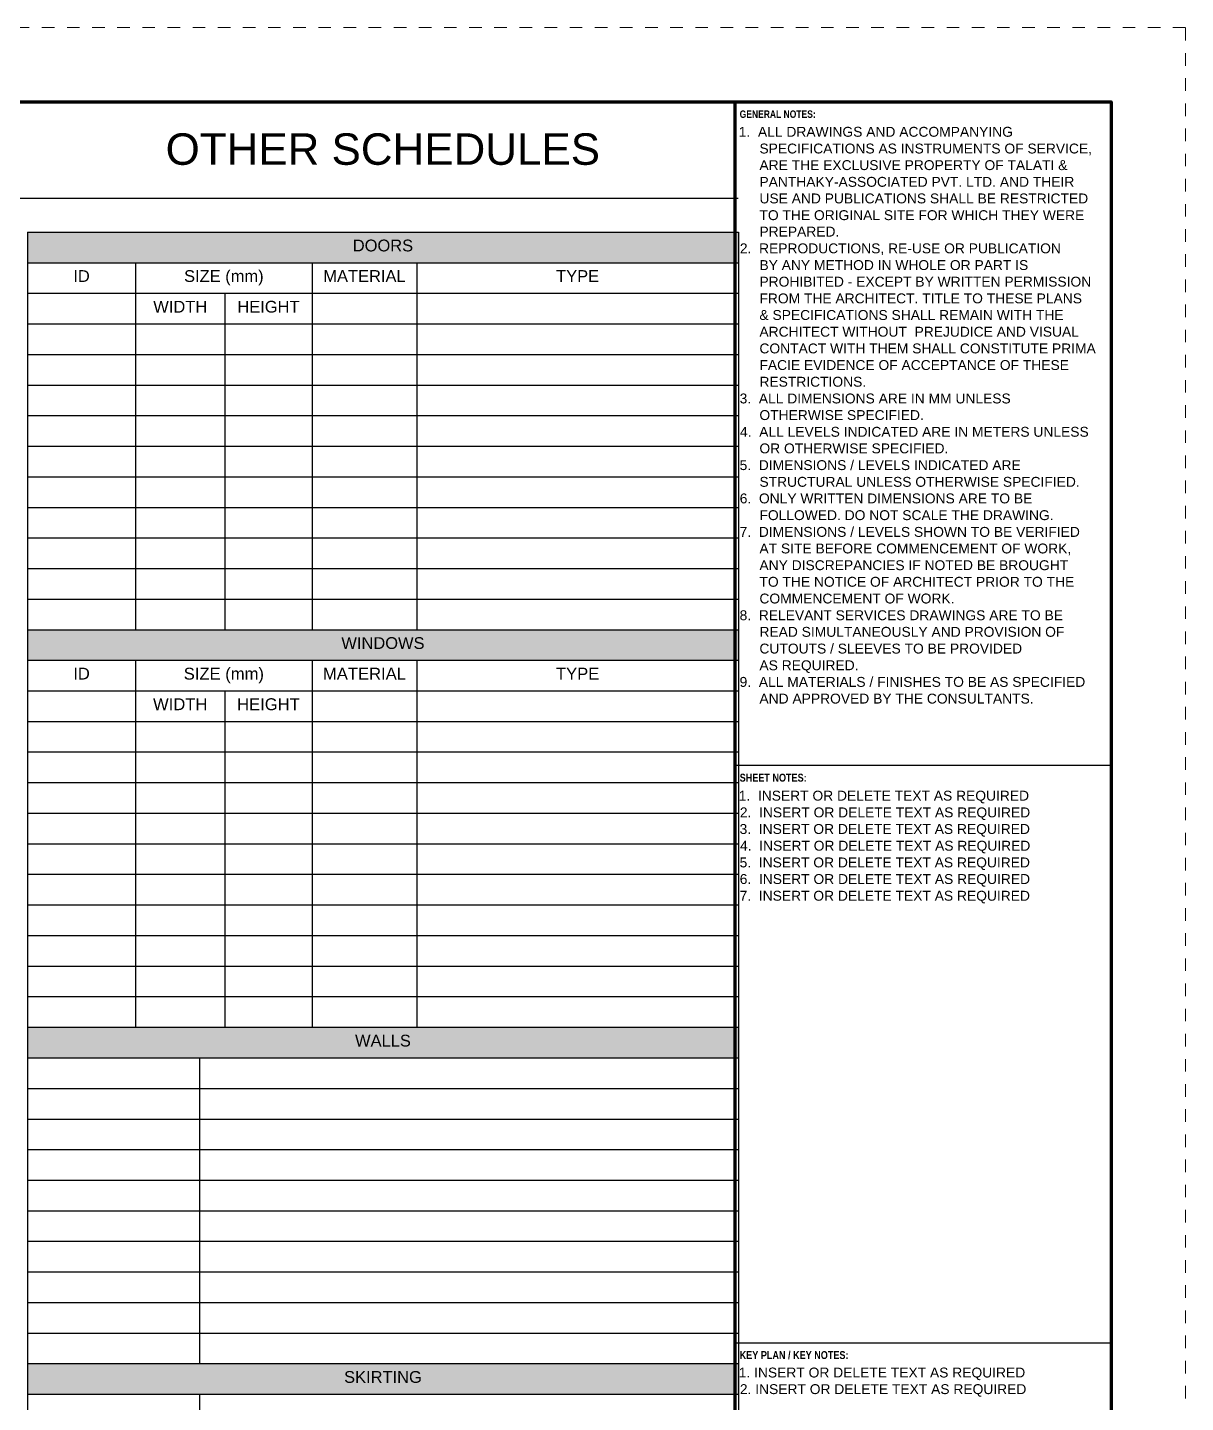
# Paper-space layout 'Symbols A1' of a CAD drawing. Header units: inches. Extents: x 0 to 35.1, y 0 to 23.5.
# Drawn here: x 25.9 to 35.12, y 12.57 to 23.5 of the extents above; entities that cross this region are included whole.
import ezdxf
from ezdxf.enums import TextEntityAlignment as Align

# ---------------------------------------------------------------- set-up
doc = ezdxf.new("R2010")
doc.units = ezdxf.units.IN
doc.linetypes.add('DASHDOT', pattern=[1, 0.5, -0.25, 0, -0.25])
doc.layers.add('G-ANNO-REFR', color=253, linetype='DASHDOT', lineweight=5, plot=False)
for name, color, linetype, lineweight in [('G-ANNO-TEXT', 3, 'Continuous', 15), ('G-ANNO-TEXT-BOLD', 1, 'Continuous', 15), ('G-ANNO-TTLB', 7, 'Continuous', 50), ('G-PAPR-MEDM', 6, 'Continuous', 30), ('G-PAPR-THCK', 4, 'Continuous', 100), ('G-PAPR-THIN', 20, 'Continuous', 5)]:
    doc.layers.add(name, color=color, linetype=linetype, lineweight=lineweight)
doc.styles.add('LLARGE', font='arial.ttf', dxfattribs={"height": 0.25})
doc.styles.add('NOTES', font='arial.ttf', dxfattribs={"height": 2})
doc.styles.add('SMALL', font='arial.ttf', dxfattribs={"height": 0.09375})
doc.styles.get("Standard").update_dxf_attribs({"font": 'swissc.ttf'})
doc.styles.add('SUB-TITLE', font='swisscb.ttf')
doc.styles.add('SUB-TITLE-2', font='swissc.ttf')
doc.styles.add('TITLE', font='swisscb.ttf')

# ---------------------------------------------------------------- blocks, each defined once
blk = doc.blocks.new('*U173')
at = {"layer": 'G-ANNO-REFR'}
blk.add_lwpolyline([(0, 0), (892, 0), (892, 597), (0, 597)], close=True, dxfattribs=at)
at = {"layer": 'G-PAPR-MEDM'}
for points in [[(801, 447.96), (877, 447.96)], [(801, 331.29), (877, 331.29)]]:
    blk.add_lwpolyline(points, dxfattribs=at)
at = {"layer": 'G-PAPR-THCK'}
blk.add_lwpolyline([(30, 582), (877, 582), (877, 15), (30, 15)], close=True, dxfattribs=at)
blk.add_lwpolyline([(801, 15), (801, 582)], dxfattribs=at)
at = {"layer": 'G-PAPR-THIN'}
blk.add_lwpolyline([(801, 582), (877, 582), (877, 15), (801, 15)], close=True, dxfattribs=at)
at = {"layer": 'G-ANNO-TEXT'}
for tag, p, height, style in [('GENERAL_NOTES_001', (801.7, 574.93), 2, 'NOTES'), ('GENERAL_NOTES_002', (802, 571.56), 2, 'NOTES'), ('GENERAL_NOTES_003', (802, 568.19), 2, 'NOTES'), ('GENERAL_NOTES_004', (802, 564.82), 2, 'NOTES'), ('GENERAL_NOTES_005', (802, 561.46), 2, 'NOTES'), ('GENERAL_NOTES_006', (802, 558.09), 2, 'NOTES'), ('GENERAL_NOTES_007', (802, 554.75), 2, 'NOTES'), ('GENERAL_NOTES_008', (801.92, 551.38), 2, 'NOTES'), ('GENERAL_NOTES_009', (802, 548.02), 2, 'NOTES'), ('GENERAL_NOTES_010', (802, 544.65), 2, 'NOTES'), ('GENERAL_NOTES_011', (802, 541.28), 2, 'NOTES'), ('GENERAL_NOTES_012', (802, 537.91), 2, 'NOTES'), ('GENERAL_NOTES_013', (802, 534.54), 2, 'NOTES'), ('GENERAL_NOTES_014', (802, 531.17), 2, 'NOTES'), ('GENERAL_NOTES_015', (802, 527.8), 2, 'NOTES'), ('GENERAL_NOTES_016', (802, 524.43), 2, 'NOTES'), ('GENERAL_NOTES_017', (801.88, 521.07), 2, 'NOTES'), ('GENERAL_NOTES_018', (802, 517.7), 2, 'NOTES'), ('GENERAL_NOTES_019', (801.96, 514.33), 2, 'NOTES'), ('GENERAL_NOTES_020', (802, 510.96), 2, 'NOTES'), ('GENERAL_NOTES_021', (801.88, 507.59), 2, 'NOTES'), ('GENERAL_NOTES_022', (802, 504.22), 2, 'NOTES'), ('GENERAL_NOTES_023', (801.89, 500.85), 2, 'NOTES'), ('GENERAL_NOTES_024', (802, 497.49), 2, 'NOTES'), ('GENERAL_NOTES_025', (801.87, 494.12), 2, 'NOTES'), ('GENERAL_NOTES_026', (802, 490.75), 2, 'NOTES'), ('GENERAL_NOTES_027', (802, 487.38), 2, 'NOTES'), ('GENERAL_NOTES_028', (802, 484.01), 2, 'NOTES'), ('GENERAL_NOTES_029', (802, 480.64), 2, 'NOTES'), ('GENERAL_NOTES_030', (801.89, 477.27), 2, 'NOTES'), ('GENERAL_NOTES_031', (802, 473.9), 2, 'NOTES'), ('GENERAL_NOTES_032', (802, 470.53), 2, 'NOTES'), ('GENERAL_NOTES_033', (802, 467.17), 2, 'NOTES'), ('GENERAL_NOTES_034', (801.88, 463.8), 2, 'NOTES'), ('GENERAL_NOTES_035', (802, 460.43), 2, 'NOTES'), ('SHEET_NOTES_001', (801.7, 440.81), 2, 'NOTES'), ('SHEET_NOTES_002', (801.92, 437.44), 2, 'NOTES'), ('SHEET_NOTES_003', (801.88, 434.07), 2, 'NOTES'), ('SHEET_NOTES_004', (801.96, 430.71), 2, 'NOTES'), ('SHEET_NOTES_005', (801.88, 427.34), 2, 'NOTES'), ('SHEET_NOTES_006', (801.89, 423.97), 2, 'NOTES'), ('SHEET_NOTES_007', (801.87, 420.6), 2, 'NOTES'), ('KEY_NOTES_001', (801.7, 324.29), 2, 'NOTES'), ('KEY_NOTES_002', (801.92, 320.92), 2, 'NOTES'), ('STRUCTURAL_CONSULTANT_NAME', (801.89, 168.81), 3, 'SUB-TITLE-2'), ('STRUCTURAL_CONSULTANT_ADDRESS1', (801.89, 164.81), 2, 'SUB-TITLE-2'), ('STRUCTURAL_CONSULTANT_ADDRESS2', (801.89, 161.43), 2, 'SUB-TITLE-2'), ('STRUCTURAL_CONSULTANT_PHONE', (801.89, 158.09), 2, 'SUB-TITLE-2'), ('MEP_CONSULTANT_NAME', (801.89, 147.61), 3, 'SUB-TITLE-2'), ('MEP_CONSULTANT_ADDRESS1', (801.89, 143.59), 2, 'SUB-TITLE-2'), ('MEP_CONSULTANT_ADDRESS2', (801.89, 140.21), 2, 'SUB-TITLE-2'), ('MEP_CONSULTANT_PHONE', (801.89, 136.88), 2, 'SUB-TITLE-2'), ('CLIENTNAME', (801.89, 124.46), 3, 'SUB-TITLE-2'), ('CLIENTADDRESS1', (801.89, 120.39), 2, 'SUB-TITLE-2'), ('CLIENTADDRESS2', (801.89, 117.01), 2, 'SUB-TITLE-2'), ('CLIENTPHONE', (801.89, 113.68), 2, 'SUB-TITLE-2'), ('DRAWING_NO', (820, 71.42), 4, 'SUB-TITLE-2')]:
    blk.add_attdef(tag, p, '', height=height, dxfattribs=dict(at, style=style))
at = {"layer": 'G-ANNO-TEXT', "style": 'SUB-TITLE-2'}
for tag, p in [('REV_NO14', (804.16, 252.81)), ('REV_DATE14', (812.97, 252.81)), ('DRAWN_BY14', (824.4, 252.81)), ('CHECKED_BY14', (837.16, 252.81)), ('REV_NO13', (804.16, 248.81)), ('REV_DATE13', (812.97, 248.81)), ('DRAWN_BY13', (824.4, 248.81)), ('CHECKED_BY13', (837.16, 248.81)), ('REV_NO12', (804.16, 244.81)), ('REV_DATE12', (812.97, 244.81)), ('DRAWN_BY12', (824.4, 244.81)), ('CHECKED_BY12', (837.16, 244.81)), ('REV_NO11', (804.16, 240.81)), ('REV_DATE11', (812.97, 240.81)), ('DRAWN_BY11', (824.4, 240.81)), ('CHECKED_BY11', (837.16, 240.81)), ('REV_NO10', (804.16, 236.81)), ('REV_DATE10', (812.97, 236.81)), ('DRAWN_BY10', (824.4, 236.81)), ('CHECKED_BY10', (837.16, 236.81)), ('REV_NO9', (804.16, 232.81)), ('REV_DATE9', (812.97, 232.81)), ('DRAWN_BY9', (824.4, 232.81)), ('CHECKED_BY9', (837.16, 232.81)), ('REV_NO8', (804.16, 228.81)), ('REV_DATE8', (812.97, 228.81)), ('DRAWN_BY8', (824.4, 228.81)), ('CHECKED_BY8', (837.16, 228.81)), ('REV_NO7', (804.16, 224.81)), ('REV_DATE7', (812.97, 224.81)), ('DRAWN_BY7', (824.4, 224.81)), ('CHECKED_BY7', (837.16, 224.81)), ('REV_NO6', (804.16, 220.81)), ('REV_DATE6', (812.97, 220.81)), ('DRAWN_BY6', (824.4, 220.81)), ('CHECKED_BY6', (837.16, 220.81)), ('REV_NO5', (804.16, 216.81)), ('REV_DATE5', (812.97, 216.81)), ('DRAWN_BY5', (824.4, 216.81)), ('CHECKED_BY5', (837.16, 216.81)), ('REV_NO4', (804.16, 212.81)), ('REV_DATE4', (812.97, 212.81)), ('DRAWN_BY4', (824.4, 212.81)), ('CHECKED_BY4', (837.16, 212.81)), ('REV_NO3', (804.16, 208.81)), ('REV_DATE3', (812.97, 208.81)), ('DRAWN_BY3', (824.4, 208.81)), ('CHECKED_BY3', (837.16, 208.81)), ('REV_NO2', (804.16, 204.81)), ('REV_DATE2', (812.97, 204.81)), ('DRAWN_BY2', (824.4, 204.81)), ('CHECKED_BY2', (837.16, 204.81)), ('REV_NO1', (804.16, 200.81)), ('REV_DATE1', (812.97, 200.81)), ('DRAWN_BY1', (824.4, 200.81)), ('CHECKED_BY1', (837.16, 200.81)), ('REV_NO0', (804.16, 196.81)), ('REV_DATE0', (812.97, 196.81)), ('DRAWN_BY0', (824.4, 196.81)), ('CHECKED_BY0', (837.16, 196.81))]:
    blk.add_attdef(tag, text='', height=1.6, dxfattribs=at).set_placement(p, align=Align.MIDDLE)
for tag, p in [('REV_DESCRIPTION14', (845.14, 252.81)), ('REV_DESCRIPTION13', (845.14, 248.81)), ('REV_DESCRIPTION12', (845.14, 244.81)), ('REV_DESCRIPTION11', (845.14, 240.81)), ('REV_DESCRIPTION10', (845.14, 236.81)), ('REV_DESCRIPTION9', (845.14, 232.81)), ('REV_DESCRIPTION8', (845.14, 228.81)), ('REV_DESCRIPTION7', (845.14, 224.81)), ('REV_DESCRIPTION6', (845.14, 220.81)), ('REV_DESCRIPTION5', (845.14, 216.81)), ('REV_DESCRIPTION4', (845.14, 212.81)), ('REV_DESCRIPTION3', (845.14, 208.81)), ('REV_DESCRIPTION2', (845.14, 204.81)), ('REV_DESCRIPTION1', (845.14, 200.81)), ('REV_DESCRIPTION0', (845.14, 196.81))]:
    blk.add_attdef(tag, text='', height=1.6, dxfattribs=at).set_placement(p, align=Align.MIDDLE_LEFT)
for tag, p in [('PROJECT_NAME1', (820, 110.73)), ('PROJECT_NAME2', (820, 106.73)), ('PROJECT_CODE', (820, 102)), ('RELEASE', (820, 97.57)), ('STAGE', (820, 93.06)), ('DRAWING_TITLE', (820, 88.56))]:
    blk.add_attdef(tag, text='', height=2.4, dxfattribs=at).set_placement(p, align=Align.TOP_LEFT)
at = {"layer": 'G-ANNO-TEXT'}
for tag, height, style, p in [('CURRENT_REV', 4, 'TITLE', (868, 71.42)), ('DRAWN_BY', 2.4, 'SUB-TITLE-2', (810, 62.5)), ('CHECKED_BY', 2.4, 'SUB-TITLE-2', (829, 62.5)), ('SCALE', 2.4, 'SUB-TITLE-2', (849, 62.5)), ('ISSUE_DATE', 2.4, 'SUB-TITLE-2', (868, 62.5))]:
    blk.add_attdef(tag, text='', height=height, dxfattribs=dict(at, style=style)).set_placement(p, align=Align.CENTER)
at = {"layer": 'G-ANNO-TEXT', "style": 'SUB-TITLE'}
blk.add_attdef('FILE_NAME', text='', height=1.6, rotation=90, dxfattribs=at).set_placement((878, 25.93), align=Align.TOP_LEFT)
at = {"layer": 'G-PAPR-MEDM', "style": 'TITLE'}
blk.add_text('GENERAL NOTES:', height=1.5, dxfattribs=at).set_placement((801.89, 578.75))
at = {"layer": 'G-PAPR-MEDM', "lineweight": 50, "style": 'TITLE'}
for s, p in [('SHEET NOTES:', (801.89, 444.65)), ('KEY PLAN / KEY NOTES:', (801.89, 328.01))]:
    blk.add_text(s, height=1.6, dxfattribs=at).set_placement(p)
blk = doc.blocks.new('*T154')
at = {"layer": 'G-PAPR-MEDM', "color": 7, "linetype": 'ByBlock', "lineweight": -2, "transparency": 16777216}
for p, q in [((0, 0), (5.656, 0)), ((0, 0), (0, -0.243)), ((0, -3.162), (5.656, -3.162)), ((0, -3.162), (0, -3.405))]:
    blk.add_line(p, q, dxfattribs=at)
at = {"layer": 'G-PAPR-MEDM', "linetype": 'ByBlock', "lineweight": -2, "transparency": 16777216}
blk.add_line((5.656, 0), (5.656, -0.243), dxfattribs=at)
at = {"layer": 'G-PAPR-MEDM', "color": 0, "linetype": 'ByBlock', "lineweight": -2, "transparency": 16777216}
for p, q in [((0, -0.243), (5.656, -0.243)), ((0, -0.243), (0, -3.162)), ((0.86, -0.243), (0.86, -3.162)), ((2.264, -0.243), (2.264, -3.162)), ((3.098, -0.243), (3.098, -3.162)), ((5.656, -0.243), (5.656, -6.323)), ((0, -0.486), (5.656, -0.486)), ((1.569, -0.486), (1.569, -3.162)), ((0, -0.73), (5.656, -0.73)), ((0, -0.973), (5.656, -0.973)), ((0, -1.216), (5.656, -1.216)), ((0, -1.459), (5.656, -1.459)), ((0, -1.702), (5.656, -1.702)), ((0, -1.946), (5.656, -1.946)), ((0, -2.189), (5.656, -2.189)), ((0, -2.432), (5.656, -2.432)), ((0, -2.675), (5.656, -2.675)), ((0, -2.918), (5.656, -2.918)), ((0, -3.405), (5.656, -3.405)), ((0, -3.405), (0, -6.323)), ((0.86, -3.405), (0.86, -6.323)), ((2.264, -3.405), (2.264, -6.323)), ((3.098, -3.405), (3.098, -6.323)), ((0, -3.648), (5.656, -3.648)), ((1.569, -3.648), (1.569, -6.323)), ((0, -3.891), (5.656, -3.891)), ((0, -4.134), (5.656, -4.134)), ((0, -4.378), (5.656, -4.378)), ((0, -4.621), (5.656, -4.621)), ((0, -4.864), (5.656, -4.864)), ((0, -5.107), (5.656, -5.107)), ((0, -5.35), (5.656, -5.35)), ((0, -5.594), (5.656, -5.594)), ((0, -5.837), (5.656, -5.837)), ((0, -6.08), (5.656, -6.08)), ((0, -6.323), (5.656, -6.323))]:
    blk.add_line(p, q, dxfattribs=at)
at = {"layer": 'G-PAPR-MEDM', "color": 9, "transparency": 16777216}
for points in [[(0, 0), (0, -0.243), (5.656, 0), (5.656, -0.243)], [(0, -3.162), (0, -3.405), (5.656, -3.162), (5.656, -3.405)]]:
    blk.add_solid(points, dxfattribs=at)
at = {"layer": 'G-PAPR-MEDM', "color": 7, "transparency": 16777216, "attachment_point": 2, "style": 'SMALL'}
for s, insert, char_height, width in [('{\\fArial|b0|i0|c0;DOORS', (2.828, -0.059), 0.09375, 5.53767), ('{\\fArial|b0|i0|c0;ID', (0.43, -0.302), 0.09375, 0.742), ('{\\fArial|b0|i0|c0;SIZE (mm)', (1.562, -0.302), 0.09375, 1.28583), ('{\\fArial|b0|i0|c0;MATERIAL', (2.681, -0.302), 0.09375, 0.71586), ('{\\fArial|b0|i0|c0;TYPE', (4.377, -0.302), 0.09375, 2.43939), ('{\\fArial|b0|i0|c0;', (0.43, -0.546), 0.09375, 0.742), ('{\\fArial|b0|i0|c0;WIDTH', (1.215, -0.546), 0.09375, 0.59076), ('{\\fArial|b0|i0|c0;HEIGHT', (1.917, -0.546), 0.09375, 0.57686), ('{\\fArial|b0|i0|c0;', (2.681, -0.546), 0.09375, 0.71586), ('{\\fArial|b0|i0|c0;', (4.377, -0.546), 0.09375, 2.43939), ('{\\fArial|b0|i0|c0;', (0.43, -0.789), 0.09375, 0.742), ('{\\fArial|b0|i0|c0;', (1.215, -0.789), 0.09375, 0.59076), ('{\\fArial|b0|i0|c0;', (1.917, -0.789), 0.09375, 0.57686), ('{\\fArial|b0|i0|c0;', (2.681, -0.789), 0.09375, 0.71586), ('{\\fArial|b0|i0|c0;', (4.377, -0.789), 0.09375, 2.43939), ('{\\fArial|b0|i0|c0;', (0.43, -1.032), 0.09375, 0.742), ('{\\fArial|b0|i0|c0;', (1.215, -1.032), 0.09456, 0.59076), ('{\\fArial|b0|i0|c0;', (1.917, -1.032), 0.09456, 0.57686), ('{\\fArial|b0|i0|c0;', (2.681, -1.032), 0.09456, 0.71586), ('{\\fArial|b0|i0|c0;', (4.377, -1.032), 0.09456, 2.43939), ('{\\fArial|b0|i0|c0;', (0.43, -1.275), 0.09375, 0.742), ('{\\fArial|b0|i0|c0;', (1.215, -1.275), 0.09456, 0.59076), ('{\\fArial|b0|i0|c0;', (1.917, -1.275), 0.09456, 0.57686), ('{\\fArial|b0|i0|c0;', (2.681, -1.275), 0.09456, 0.71586), ('{\\fArial|b0|i0|c0;', (4.377, -1.275), 0.09456, 2.43939), ('{\\fArial|b0|i0|c0;', (0.43, -1.518), 0.09375, 0.742), ('{\\fArial|b0|i0|c0;', (1.215, -1.518), 0.09456, 0.59076), ('{\\fArial|b0|i0|c0;', (1.917, -1.518), 0.09456, 0.57686), ('{\\fArial|b0|i0|c0;', (2.681, -1.518), 0.09456, 0.71586), ('{\\fArial|b0|i0|c0;', (4.377, -1.518), 0.09456, 2.43939), ('{\\fArial|b0|i0|c0;', (0.43, -1.762), 0.09375, 0.742), ('{\\fArial|b0|i0|c0;', (1.215, -1.762), 0.09456, 0.59076), ('{\\fArial|b0|i0|c0;', (1.917, -1.762), 0.09456, 0.57686), ('{\\fArial|b0|i0|c0;', (2.681, -1.762), 0.09456, 0.71586), ('{\\fArial|b0|i0|c0;', (4.377, -1.762), 0.09456, 2.43939), ('{\\fArial|b0|i0|c0;', (0.43, -2.005), 0.09375, 0.742), ('{\\fArial|b0|i0|c0;', (1.215, -2.005), 0.09456, 0.59076), ('{\\fArial|b0|i0|c0;', (1.917, -2.005), 0.09456, 0.57686), ('{\\fArial|b0|i0|c0;', (2.681, -2.005), 0.09456, 0.71586), ('{\\fArial|b0|i0|c0;', (4.377, -2.005), 0.09456, 2.43939), ('{\\fArial|b0|i0|c0;', (0.43, -2.248), 0.09375, 0.742), ('{\\fArial|b0|i0|c0;', (1.215, -2.248), 0.09456, 0.59076), ('{\\fArial|b0|i0|c0;', (1.917, -2.248), 0.09456, 0.57686), ('{\\fArial|b0|i0|c0;', (2.681, -2.248), 0.09456, 0.71586), ('{\\fArial|b0|i0|c0;', (4.377, -2.248), 0.09456, 2.43939), ('{\\fArial|b0|i0|c0;', (0.43, -2.491), 0.09375, 0.742), ('{\\fArial|b0|i0|c0;', (1.215, -2.491), 0.09456, 0.59076), ('{\\fArial|b0|i0|c0;', (1.917, -2.491), 0.09456, 0.57686), ('{\\fArial|b0|i0|c0;', (2.681, -2.491), 0.09456, 0.71586), ('{\\fArial|b0|i0|c0;', (4.377, -2.491), 0.09456, 2.43939), ('{\\fArial|b0|i0|c0;', (0.43, -2.734), 0.09375, 0.742), ('{\\fArial|b0|i0|c0;', (1.215, -2.734), 0.09456, 0.59076), ('{\\fArial|b0|i0|c0;', (1.917, -2.734), 0.09456, 0.57686), ('{\\fArial|b0|i0|c0;', (2.681, -2.734), 0.09456, 0.71586), ('{\\fArial|b0|i0|c0;', (4.377, -2.734), 0.09456, 2.43939), ('{\\fArial|b0|i0|c0;', (0.43, -2.978), 0.09375, 0.742), ('{\\fArial|b0|i0|c0;', (1.215, -2.978), 0.09456, 0.59076), ('{\\fArial|b0|i0|c0;', (1.917, -2.978), 0.09456, 0.57686), ('{\\fArial|b0|i0|c0;', (2.681, -2.978), 0.09456, 0.71586), ('{\\fArial|b0|i0|c0;', (4.377, -2.978), 0.09456, 2.43939), ('{\\fArial|b0|i0|c0;WINDOWS', (2.828, -3.221), 0.09375, 5.53767), ('{\\fArial|b0|i0|c0;ID', (0.43, -3.464), 0.09375, 0.742), ('{\\fArial|b0|i0|c0;SIZE (mm)', (1.562, -3.464), 0.09456, 1.28583), ('{\\fArial|b0|i0|c0;MATERIAL', (2.681, -3.464), 0.09456, 0.71586), ('{\\fArial|b0|i0|c0;TYPE', (4.377, -3.464), 0.09456, 2.43939), ('{\\fArial|b0|i0|c0;', (0.43, -3.707), 0.09375, 0.742), ('{\\fArial|b0|i0|c0;WIDTH', (1.215, -3.707), 0.09456, 0.59076), ('{\\fArial|b0|i0|c0;HEIGHT', (1.917, -3.707), 0.09456, 0.57686), ('{\\fArial|b0|i0|c0;', (2.681, -3.707), 0.09456, 0.71586), ('{\\fArial|b0|i0|c0;', (4.377, -3.707), 0.09456, 2.43939), ('{\\fArial|b0|i0|c0;', (0.43, -3.95), 0.09375, 0.742), ('{\\fArial|b0|i0|c0;', (1.215, -3.95), 0.09456, 0.59076), ('{\\fArial|b0|i0|c0;', (1.917, -3.95), 0.09375, 0.57686), ('{\\fArial|b0|i0|c0;', (2.681, -3.95), 0.09456, 0.71586), ('{\\fArial|b0|i0|c0;', (4.377, -3.95), 0.09456, 2.43939), ('{\\fArial|b0|i0|c0;', (0.43, -4.194), 0.09375, 0.742), ('{\\fArial|b0|i0|c0;', (1.215, -4.194), 0.09375, 0.59076), ('{\\fArial|b0|i0|c0;', (1.917, -4.194), 0.09375, 0.57686), ('{\\fArial|b0|i0|c0;', (2.681, -4.194), 0.09375, 0.71586), ('{\\fArial|b0|i0|c0;', (4.377, -4.194), 0.09375, 2.43939), ('{\\fArial|b0|i0|c0;', (0.43, -4.437), 0.09375, 0.742), ('{\\fArial|b0|i0|c0;', (1.215, -4.437), 0.09375, 0.59076), ('{\\fArial|b0|i0|c0;', (1.917, -4.437), 0.09375, 0.57686), ('{\\fArial|b0|i0|c0;', (2.681, -4.437), 0.09375, 0.71586), ('{\\fArial|b0|i0|c0;', (4.377, -4.437), 0.09375, 2.43939), ('{\\fArial|b0|i0|c0;', (0.43, -4.68), 0.09375, 0.742), ('{\\fArial|b0|i0|c0;', (1.215, -4.68), 0.09375, 0.59076), ('{\\fArial|b0|i0|c0;', (1.917, -4.68), 0.09375, 0.57686), ('{\\fArial|b0|i0|c0;', (2.681, -4.68), 0.09375, 0.71586), ('{\\fArial|b0|i0|c0;', (4.377, -4.68), 0.09375, 2.43939), ('{\\fArial|b0|i0|c0;', (0.43, -4.923), 0.09375, 0.742), ('{\\fArial|b0|i0|c0;', (1.215, -4.923), 0.09375, 0.59076), ('{\\fArial|b0|i0|c0;', (1.917, -4.923), 0.09375, 0.57686), ('{\\fArial|b0|i0|c0;', (2.681, -4.923), 0.09375, 0.71586), ('{\\fArial|b0|i0|c0;', (4.377, -4.923), 0.09375, 2.43939), ('{\\fArial|b0|i0|c0;', (0.43, -5.166), 0.09375, 0.742), ('{\\fArial|b0|i0|c0;', (1.215, -5.166), 0.09456, 0.59076), ('{\\fArial|b0|i0|c0;', (1.917, -5.166), 0.09456, 0.57686), ('{\\fArial|b0|i0|c0;', (2.681, -5.166), 0.09456, 0.71586), ('{\\fArial|b0|i0|c0;', (4.377, -5.166), 0.09456, 2.43939), ('{\\fArial|b0|i0|c0;', (0.43, -5.41), 0.09375, 0.742), ('{\\fArial|b0|i0|c0;', (1.215, -5.41), 0.09456, 0.59076), ('{\\fArial|b0|i0|c0;', (1.917, -5.41), 0.09456, 0.57686), ('{\\fArial|b0|i0|c0;', (2.681, -5.41), 0.09456, 0.71586), ('{\\fArial|b0|i0|c0;', (4.377, -5.41), 0.09456, 2.43939), ('{\\fArial|b0|i0|c0;', (0.43, -5.653), 0.09375, 0.742), ('{\\fArial|b0|i0|c0;', (1.215, -5.653), 0.09456, 0.59076), ('{\\fArial|b0|i0|c0;', (1.917, -5.653), 0.09456, 0.57686), ('{\\fArial|b0|i0|c0;', (2.681, -5.653), 0.09456, 0.71586), ('{\\fArial|b0|i0|c0;', (4.377, -5.653), 0.09456, 2.43939), ('{\\fArial|b0|i0|c0;', (0.43, -5.896), 0.09375, 0.742), ('{\\fArial|b0|i0|c0;', (1.215, -5.896), 0.09456, 0.59076), ('{\\fArial|b0|i0|c0;', (1.917, -5.896), 0.09456, 0.57686), ('{\\fArial|b0|i0|c0;', (2.681, -5.896), 0.09456, 0.71586), ('{\\fArial|b0|i0|c0;', (4.377, -5.896), 0.09456, 2.43939), ('{\\fArial|b0|i0|c0;', (0.43, -6.139), 0.09375, 0.742), ('{\\fArial|b0|i0|c0;', (1.215, -6.139), 0.09456, 0.59076), ('{\\fArial|b0|i0|c0;', (1.917, -6.139), 0.09456, 0.57686), ('{\\fArial|b0|i0|c0;', (2.681, -6.139), 0.09456, 0.71586), ('{\\fArial|b0|i0|c0;', (4.377, -6.139), 0.09456, 2.43939)]:
    blk.add_mtext(s, dxfattribs=dict(at, insert=insert, char_height=char_height, width=width))
blk = doc.blocks.new('*T155')
at = {"layer": 'G-PAPR-MEDM', "color": 7, "linetype": 'ByBlock', "lineweight": -2, "transparency": 16777216}
for p, q in [((0, 0), (5.656, 0)), ((0, 0), (0, -0.243)), ((0, -2.675), (5.656, -2.675)), ((0, -2.675), (0, -2.918)), ((0, -5.35), (5.656, -5.35)), ((0, -5.35), (0, -5.594)), ((0, -8.026), (5.656, -8.026)), ((0, -8.026), (0, -8.269))]:
    blk.add_line(p, q, dxfattribs=at)
at = {"layer": 'G-PAPR-MEDM', "linetype": 'ByBlock', "lineweight": -2, "transparency": 16777216}
for p, q in [((5.656, 0), (5.656, -0.243)), ((5.656, -3.162), (5.656, -3.405)), ((5.656, -6.323), (5.656, -6.566)), ((5.656, -9.485), (5.656, -9.728))]:
    blk.add_line(p, q, dxfattribs=at)
at = {"layer": 'G-PAPR-MEDM', "color": 0, "linetype": 'ByBlock', "lineweight": -2, "transparency": 16777216}
for p, q in [((0, -0.243), (5.656, -0.243)), ((0, -0.243), (0, -2.675)), ((1.368, -0.243), (1.368, -2.675)), ((5.656, -0.243), (5.656, -3.162)), ((0, -0.486), (5.656, -0.486)), ((0, -0.73), (5.656, -0.73)), ((0, -0.973), (5.656, -0.973)), ((0, -1.216), (5.656, -1.216)), ((0, -1.459), (5.656, -1.459)), ((0, -1.702), (5.656, -1.702)), ((0, -1.946), (5.656, -1.946)), ((0, -2.189), (5.656, -2.189)), ((0, -2.432), (5.656, -2.432)), ((0, -2.918), (5.656, -2.918)), ((0, -2.918), (0, -5.35)), ((1.368, -2.918), (1.368, -5.35)), ((0, -3.162), (5.656, -3.162)), ((0, -3.405), (5.656, -3.405)), ((5.656, -3.405), (5.656, -6.323)), ((0, -3.648), (5.656, -3.648)), ((0, -3.891), (5.656, -3.891)), ((0, -4.134), (5.656, -4.134)), ((0, -4.378), (5.656, -4.378)), ((0, -4.621), (5.656, -4.621)), ((0, -4.864), (5.656, -4.864)), ((0, -5.107), (5.656, -5.107)), ((0, -5.594), (5.656, -5.594)), ((0, -5.594), (0, -8.026)), ((1.368, -5.594), (1.368, -8.026)), ((0, -5.837), (5.656, -5.837)), ((0, -6.08), (5.656, -6.08)), ((0, -6.323), (5.656, -6.323)), ((0, -6.566), (5.656, -6.566)), ((5.656, -6.566), (5.656, -9.485)), ((0, -6.81), (5.656, -6.81)), ((0, -7.053), (5.656, -7.053)), ((0, -7.296), (5.656, -7.296)), ((0, -7.539), (5.656, -7.539)), ((0, -7.782), (5.656, -7.782)), ((0, -8.269), (5.656, -8.269)), ((0, -8.269), (0, -10.701)), ((1.368, -8.269), (1.368, -10.701)), ((0, -8.512), (5.656, -8.512)), ((0, -8.755), (5.656, -8.755)), ((0, -8.998), (5.656, -8.998)), ((0, -9.242), (5.656, -9.242)), ((0, -9.485), (5.656, -9.485)), ((0, -9.728), (5.656, -9.728)), ((5.656, -9.728), (5.656, -10.701)), ((0, -9.971), (5.656, -9.971)), ((0, -10.214), (5.656, -10.214)), ((0, -10.458), (5.656, -10.458)), ((0, -10.701), (5.656, -10.701))]:
    blk.add_line(p, q, dxfattribs=at)
at = {"layer": 'G-PAPR-MEDM', "color": 9, "transparency": 16777216}
for points in [[(0, 0), (0, -0.243), (5.656, 0), (5.656, -0.243)], [(0, -2.675), (0, -2.918), (5.656, -2.675), (5.656, -2.918)], [(0, -5.35), (0, -5.594), (5.656, -5.35), (5.656, -5.594)], [(0, -8.026), (0, -8.269), (5.656, -8.026), (5.656, -8.269)]]:
    blk.add_solid(points, dxfattribs=at)
at = {"layer": 'G-PAPR-MEDM', "color": 7, "transparency": 16777216, "attachment_point": 2, "style": 'SMALL'}
for s, insert, char_height, width in [('{\\fArial|b0|i0|c0;WALLS', (2.828, -0.059), 0.09375, 5.53767), ('{\\fArial|b0|i0|c0;', (0.684, -0.302), 0.09375, 1.2503), ('{\\fArial|b0|i0|c0;', (3.512, -0.302), 0.09456, 4.16918), ('{\\fArial|b0|i0|c0;', (0.684, -0.546), 0.09375, 1.2503), ('{\\fArial|b0|i0|c0;', (3.512, -0.546), 0.09456, 4.16918), ('{\\fArial|b0|i0|c0;', (0.684, -0.789), 0.09375, 1.2503), ('{\\fArial|b0|i0|c0;', (3.512, -0.789), 0.09456, 4.16918), ('{\\fArial|b0|i0|c0;', (0.684, -1.032), 0.09375, 1.2503), ('{\\fArial|b0|i0|c0;', (3.512, -1.032), 0.09456, 4.16918), ('{\\fArial|b0|i0|c0;', (0.684, -1.275), 0.09375, 1.2503), ('{\\fArial|b0|i0|c0;', (3.512, -1.275), 0.09456, 4.16918), ('{\\fArial|b0|i0|c0;', (0.684, -1.518), 0.09375, 1.2503), ('{\\fArial|b0|i0|c0;', (3.512, -1.518), 0.09456, 4.16918), ('{\\fArial|b0|i0|c0;', (0.684, -1.762), 0.09375, 1.2503), ('{\\fArial|b0|i0|c0;', (3.512, -1.762), 0.09456, 4.16918), ('{\\fArial|b0|i0|c0;', (0.684, -2.005), 0.09375, 1.2503), ('{\\fArial|b0|i0|c0;', (3.512, -2.005), 0.09456, 4.16918), ('{\\fArial|b0|i0|c0;', (0.684, -2.248), 0.09375, 1.2503), ('{\\fArial|b0|i0|c0;', (3.512, -2.248), 0.09456, 4.16918), ('{\\fArial|b0|i0|c0;', (0.684, -2.491), 0.09375, 1.2503), ('{\\fArial|b0|i0|c0;', (3.512, -2.491), 0.09456, 4.16918), ('{\\fArial|b0|i0|c0;SKIRTING', (2.828, -2.734), 0.09375, 5.53767), ('{\\fArial|b0|i0|c0;', (0.684, -2.977), 0.09375, 1.2503), ('{\\fArial|b0|i0|c0;', (3.512, -2.977), 0.09456, 4.16918), ('{\\fArial|b0|i0|c0;', (0.684, -3.221), 0.09375, 1.2503), ('{\\fArial|b0|i0|c0;', (0.684, -3.464), 0.09375, 1.2503), ('{\\fArial|b0|i0|c0;', (3.512, -3.464), 0.09456, 4.16918), ('{\\fArial|b0|i0|c0;', (0.684, -3.707), 0.09375, 1.2503), ('{\\fArial|b0|i0|c0;', (3.512, -3.707), 0.09456, 4.16918), ('{\\fArial|b0|i0|c0;', (0.684, -3.95), 0.09375, 1.2503), ('{\\fArial|b0|i0|c0;', (3.512, -3.95), 0.09456, 4.16918), ('{\\fArial|b0|i0|c0;', (0.684, -4.193), 0.09375, 1.2503), ('{\\fArial|b0|i0|c0;', (3.512, -4.193), 0.09456, 4.16918), ('{\\fArial|b0|i0|c0;', (0.684, -4.437), 0.09375, 1.2503), ('{\\fArial|b0|i0|c0;', (3.512, -4.437), 0.09456, 4.16918), ('{\\fArial|b0|i0|c0;', (0.684, -4.68), 0.09375, 1.2503), ('{\\fArial|b0|i0|c0;', (3.512, -4.68), 0.09456, 4.16918), ('{\\fArial|b0|i0|c0;', (0.684, -4.923), 0.09375, 1.2503), ('{\\fArial|b0|i0|c0;', (3.512, -4.923), 0.09456, 4.16918), ('{\\fArial|b0|i0|c0;', (0.684, -5.166), 0.09375, 1.2503), ('{\\fArial|b0|i0|c0;', (3.512, -5.166), 0.09456, 4.16918), ('{\\fArial|b0|i0|c0;FLOORING', (2.828, -5.409), 0.09375, 5.53767), ('{\\fArial|b0|i0|c0;', (0.684, -5.653), 0.09375, 1.2503), ('{\\fArial|b0|i0|c0;', (3.512, -5.653), 0.09456, 4.16918), ('{\\fArial|b0|i0|c0;', (0.684, -5.896), 0.09375, 1.2503), ('{\\fArial|b0|i0|c0;', (3.512, -5.896), 0.09456, 4.16918), ('{\\fArial|b0|i0|c0;', (0.684, -6.139), 0.09375, 1.2503), ('{\\fArial|b0|i0|c0;', (3.512, -6.139), 0.09456, 4.16918), ('{\\fArial|b0|i0|c0;', (0.684, -6.382), 0.09375, 1.2503), ('{\\fArial|b0|i0|c0;', (0.684, -6.625), 0.09375, 1.2503), ('{\\fArial|b0|i0|c0;', (3.512, -6.625), 0.09456, 4.16918), ('{\\fArial|b0|i0|c0;', (0.684, -6.869), 0.09375, 1.2503), ('{\\fArial|b0|i0|c0;', (3.512, -6.869), 0.09456, 4.16918), ('{\\fArial|b0|i0|c0;', (0.684, -7.112), 0.09375, 1.2503), ('{\\fArial|b0|i0|c0;', (3.512, -7.112), 0.09456, 4.16918), ('{\\fArial|b0|i0|c0;', (0.684, -7.355), 0.09375, 1.2503), ('{\\fArial|b0|i0|c0;', (3.512, -7.355), 0.09456, 4.16918), ('{\\fArial|b0|i0|c0;', (0.684, -7.598), 0.09375, 1.2503), ('{\\fArial|b0|i0|c0;', (3.512, -7.598), 0.09456, 4.16918), ('{\\fArial|b0|i0|c0;', (0.684, -7.841), 0.09375, 1.2503), ('{\\fArial|b0|i0|c0;', (3.512, -7.841), 0.09456, 4.16918), ('{\\fArial|b0|i0|c0;CEILING', (2.828, -8.085), 0.09375, 5.53767), ('{\\fArial|b0|i0|c0;', (0.684, -8.328), 0.09375, 1.2503), ('{\\fArial|b0|i0|c0;', (3.512, -8.328), 0.09456, 4.16918), ('{\\fArial|b0|i0|c0;', (0.684, -8.571), 0.09375, 1.2503), ('{\\fArial|b0|i0|c0;', (3.512, -8.571), 0.09456, 4.16918), ('{\\fArial|b0|i0|c0;', (0.684, -8.814), 0.09375, 1.2503), ('{\\fArial|b0|i0|c0;', (3.512, -8.814), 0.09456, 4.16918), ('{\\fArial|b0|i0|c0;', (0.684, -9.057), 0.09375, 1.2503), ('{\\fArial|b0|i0|c0;', (3.512, -9.057), 0.09456, 4.16918), ('{\\fArial|b0|i0|c0;', (0.684, -9.301), 0.09375, 1.2503), ('{\\fArial|b0|i0|c0;', (3.512, -9.301), 0.09456, 4.16918), ('{\\fArial|b0|i0|c0;', (0.684, -9.544), 0.09375, 1.2503), ('{\\fArial|b0|i0|c0;', (0.684, -9.787), 0.09375, 1.2503), ('{\\fArial|b0|i0|c0;', (3.512, -9.787), 0.09456, 4.16918), ('{\\fArial|b0|i0|c0;', (0.684, -10.03), 0.09375, 1.2503), ('{\\fArial|b0|i0|c0;', (3.512, -10.03), 0.09456, 4.16918), ('{\\fArial|b0|i0|c0;', (0.684, -10.273), 0.09375, 1.2503), ('{\\fArial|b0|i0|c0;', (3.512, -10.273), 0.09456, 4.16918), ('{\\fArial|b0|i0|c0;', (0.684, -10.517), 0.09375, 1.2503), ('{\\fArial|b0|i0|c0;', (3.512, -10.517), 0.09456, 4.16918)]:
    blk.add_mtext(s, dxfattribs=dict(at, insert=insert, char_height=char_height, width=width))
at = {"layer": 'G-PAPR-MEDM', "color": 0, "transparency": 16777216, "char_height": 0.1112, "width": 4.16918, "attachment_point": 7}
for insert in [(1.428, -3.346), (1.428, -6.507), (1.428, -9.669)]:
    blk.add_mtext('{\\fArial|b0|i0|c0;', dxfattribs=dict(at, insert=insert))

psp = doc.layouts.new('Symbols A1')

# ---------------------------------------------------------------- linework, layer by layer
at = {"layer": 'G-PAPR-MEDM'}
psp.add_line((31.559, 22.143), (17.244, 22.143), dxfattribs=at)

# ---------------------------------------------------------------- block references
for name, p in [('*T154', (25.904, 21.876)), ('*T155', (25.904, 15.552))]:
    psp.add_blockref(name, p)
at = {"layer": 'G-ANNO-TTLB'}
ref = psp.add_blockref('*U173', (0, 0), dxfattribs=dict(at, xscale=0.03937007874015748, yscale=0.03937007874015748, zscale=0.03937007874015748))
ref.add_attrib('GENERAL_NOTES_001', '1.  ALL DRAWINGS AND ACCOMPANYING', (31.563, 22.635), dxfattribs={"layer": 'G-ANNO-TEXT', "height": 0.07874, "style": 'NOTES'})
ref.add_attrib('SHEET_NOTES_001', '1.  INSERT OR DELETE TEXT AS REQUIRED', (31.563, 17.355), dxfattribs={"layer": 'G-ANNO-TEXT', "height": 0.07874, "style": 'NOTES'})
ref.add_attrib('KEY_NOTES_001', '1. INSERT OR DELETE TEXT AS REQUIRED', (31.563, 12.767), dxfattribs={"layer": 'G-ANNO-TEXT', "height": 0.07874, "style": 'NOTES'})
ref.add_attrib('GENERAL_NOTES_002', '     SPECIFICATIONS AS INSTRUMENTS OF SERVICE,', (31.575, 22.502), dxfattribs={"layer": 'G-ANNO-TEXT', "height": 0.07874, "style": 'NOTES'})
ref.add_attrib('GENERAL_NOTES_003', '     ARE THE EXCLUSIVE PROPERTY OF TALATI &', (31.575, 22.37), dxfattribs={"layer": 'G-ANNO-TEXT', "height": 0.07874, "style": 'NOTES'})
ref.add_attrib('GENERAL_NOTES_004', '     PANTHAKY-ASSOCIATED PVT. LTD. AND THEIR', (31.575, 22.237), dxfattribs={"layer": 'G-ANNO-TEXT', "height": 0.07874, "style": 'NOTES'})
ref.add_attrib('GENERAL_NOTES_005', '     USE AND PUBLICATIONS SHALL BE RESTRICTED', (31.575, 22.105), dxfattribs={"layer": 'G-ANNO-TEXT', "height": 0.07874, "style": 'NOTES'})
ref.add_attrib('GENERAL_NOTES_006', '     TO THE ORIGINAL SITE FOR WHICH THEY WERE', (31.575, 21.972), dxfattribs={"layer": 'G-ANNO-TEXT', "height": 0.07874, "style": 'NOTES'})
ref.add_attrib('GENERAL_NOTES_007', '     PREPARED.', (31.575, 21.841), dxfattribs={"layer": 'G-ANNO-TEXT', "height": 0.07874, "style": 'NOTES'})
ref.add_attrib('GENERAL_NOTES_008', '2.  REPRODUCTIONS, RE-USE OR PUBLICATION', (31.572, 21.708), dxfattribs={"layer": 'G-ANNO-TEXT', "height": 0.07874, "style": 'NOTES'})
ref.add_attrib('GENERAL_NOTES_009', '     BY ANY METHOD IN WHOLE OR PART IS', (31.575, 21.575), dxfattribs={"layer": 'G-ANNO-TEXT', "height": 0.07874, "style": 'NOTES'})
ref.add_attrib('GENERAL_NOTES_010', '     PROHIBITED - EXCEPT BY WRITTEN PERMISSION', (31.575, 21.443), dxfattribs={"layer": 'G-ANNO-TEXT', "height": 0.07874, "style": 'NOTES'})
ref.add_attrib('GENERAL_NOTES_011', '     FROM THE ARCHITECT. TITLE TO THESE PLANS', (31.575, 21.31), dxfattribs={"layer": 'G-ANNO-TEXT', "height": 0.07874, "style": 'NOTES'})
ref.add_attrib('GENERAL_NOTES_012', '     & SPECIFICATIONS SHALL REMAIN WITH THE', (31.575, 21.178), dxfattribs={"layer": 'G-ANNO-TEXT', "height": 0.07874, "style": 'NOTES'})
ref.add_attrib('GENERAL_NOTES_013', '     ARCHITECT WITHOUT  PREJUDICE AND VISUAL', (31.575, 21.045), dxfattribs={"layer": 'G-ANNO-TEXT', "height": 0.07874, "style": 'NOTES'})
ref.add_attrib('GENERAL_NOTES_014', '     CONTACT WITH THEM SHALL CONSTITUTE PRIMA', (31.575, 20.912), dxfattribs={"layer": 'G-ANNO-TEXT', "height": 0.07874, "style": 'NOTES'})
ref.add_attrib('GENERAL_NOTES_015', '     FACIE EVIDENCE OF ACCEPTANCE OF THESE', (31.575, 20.78), dxfattribs={"layer": 'G-ANNO-TEXT', "height": 0.07874, "style": 'NOTES'})
ref.add_attrib('GENERAL_NOTES_016', '     RESTRICTIONS.', (31.575, 20.647), dxfattribs={"layer": 'G-ANNO-TEXT', "height": 0.07874, "style": 'NOTES'})
ref.add_attrib('GENERAL_NOTES_017', '3.  ALL DIMENSIONS ARE IN MM UNLESS', (31.57, 20.514), dxfattribs={"layer": 'G-ANNO-TEXT', "height": 0.07874, "style": 'NOTES'})
ref.add_attrib('GENERAL_NOTES_018', '     OTHERWISE SPECIFIED.', (31.575, 20.382), dxfattribs={"layer": 'G-ANNO-TEXT', "height": 0.07874, "style": 'NOTES'})
ref.add_attrib('GENERAL_NOTES_019', '4.  ALL LEVELS INDICATED ARE IN METERS UNLESS', (31.573, 20.249), dxfattribs={"layer": 'G-ANNO-TEXT', "height": 0.07874, "style": 'NOTES'})
ref.add_attrib('GENERAL_NOTES_020', '     OR OTHERWISE SPECIFIED.', (31.575, 20.117), dxfattribs={"layer": 'G-ANNO-TEXT', "height": 0.07874, "style": 'NOTES'})
ref.add_attrib('GENERAL_NOTES_021', '5.  DIMENSIONS / LEVELS INDICATED ARE', (31.57, 19.984), dxfattribs={"layer": 'G-ANNO-TEXT', "height": 0.07874, "style": 'NOTES'})
ref.add_attrib('GENERAL_NOTES_022', '     STRUCTURAL UNLESS OTHERWISE SPECIFIED.', (31.575, 19.851), dxfattribs={"layer": 'G-ANNO-TEXT', "height": 0.07874, "style": 'NOTES'})
ref.add_attrib('GENERAL_NOTES_023', '6.  ONLY WRITTEN DIMENSIONS ARE TO BE', (31.571, 19.719), dxfattribs={"layer": 'G-ANNO-TEXT', "height": 0.07874, "style": 'NOTES'})
ref.add_attrib('GENERAL_NOTES_024', '     FOLLOWED. DO NOT SCALE THE DRAWING.', (31.575, 19.586), dxfattribs={"layer": 'G-ANNO-TEXT', "height": 0.07874, "style": 'NOTES'})
ref.add_attrib('GENERAL_NOTES_025', '7.  DIMENSIONS / LEVELS SHOWN TO BE VERIFIED', (31.57, 19.453), dxfattribs={"layer": 'G-ANNO-TEXT', "height": 0.07874, "style": 'NOTES'})
ref.add_attrib('GENERAL_NOTES_026', '     AT SITE BEFORE COMMENCEMENT OF WORK,', (31.575, 19.321), dxfattribs={"layer": 'G-ANNO-TEXT', "height": 0.07874, "style": 'NOTES'})
ref.add_attrib('GENERAL_NOTES_027', '     ANY DISCREPANCIES IF NOTED BE BROUGHT', (31.575, 19.188), dxfattribs={"layer": 'G-ANNO-TEXT', "height": 0.07874, "style": 'NOTES'})
ref.add_attrib('GENERAL_NOTES_028', '     TO THE NOTICE OF ARCHITECT PRIOR TO THE', (31.575, 19.056), dxfattribs={"layer": 'G-ANNO-TEXT', "height": 0.07874, "style": 'NOTES'})
ref.add_attrib('GENERAL_NOTES_029', '     COMMENCEMENT OF WORK.', (31.575, 18.923), dxfattribs={"layer": 'G-ANNO-TEXT', "height": 0.07874, "style": 'NOTES'})
ref.add_attrib('GENERAL_NOTES_030', '8.  RELEVANT SERVICES DRAWINGS ARE TO BE', (31.57, 18.79), dxfattribs={"layer": 'G-ANNO-TEXT', "height": 0.07874, "style": 'NOTES'})
ref.add_attrib('GENERAL_NOTES_031', '     READ SIMULTANEOUSLY AND PROVISION OF', (31.575, 18.658), dxfattribs={"layer": 'G-ANNO-TEXT', "height": 0.07874, "style": 'NOTES'})
ref.add_attrib('GENERAL_NOTES_032', '     CUTOUTS / SLEEVES TO BE PROVIDED', (31.575, 18.525), dxfattribs={"layer": 'G-ANNO-TEXT', "height": 0.07874, "style": 'NOTES'})
ref.add_attrib('GENERAL_NOTES_033', '     AS REQUIRED.', (31.575, 18.392), dxfattribs={"layer": 'G-ANNO-TEXT', "height": 0.07874, "style": 'NOTES'})
ref.add_attrib('GENERAL_NOTES_034', '9.  ALL MATERIALS / FINISHES TO BE AS SPECIFIED', (31.57, 18.26), dxfattribs={"layer": 'G-ANNO-TEXT', "height": 0.07874, "style": 'NOTES'})
ref.add_attrib('GENERAL_NOTES_035', '     AND APPROVED BY THE CONSULTANTS.', (31.575, 18.127), dxfattribs={"layer": 'G-ANNO-TEXT', "height": 0.07874, "style": 'NOTES'})
ref.add_attrib('SHEET_NOTES_002', '2.  INSERT OR DELETE TEXT AS REQUIRED', (31.572, 17.222), dxfattribs={"layer": 'G-ANNO-TEXT', "height": 0.07874, "style": 'NOTES'})
ref.add_attrib('SHEET_NOTES_003', '3.  INSERT OR DELETE TEXT AS REQUIRED', (31.57, 17.09), dxfattribs={"layer": 'G-ANNO-TEXT', "height": 0.07874, "style": 'NOTES'})
ref.add_attrib('SHEET_NOTES_004', '4.  INSERT OR DELETE TEXT AS REQUIRED', (31.573, 16.957), dxfattribs={"layer": 'G-ANNO-TEXT', "height": 0.07874, "style": 'NOTES'})
ref.add_attrib('SHEET_NOTES_005', '5.  INSERT OR DELETE TEXT AS REQUIRED', (31.57, 16.824), dxfattribs={"layer": 'G-ANNO-TEXT', "height": 0.07874, "style": 'NOTES'})
ref.add_attrib('SHEET_NOTES_006', '6.  INSERT OR DELETE TEXT AS REQUIRED', (31.571, 16.692), dxfattribs={"layer": 'G-ANNO-TEXT', "height": 0.07874, "style": 'NOTES'})
ref.add_attrib('SHEET_NOTES_007', '7.  INSERT OR DELETE TEXT AS REQUIRED', (31.57, 16.559), dxfattribs={"layer": 'G-ANNO-TEXT', "height": 0.07874, "style": 'NOTES'})
ref.add_attrib('KEY_NOTES_002', '2. INSERT OR DELETE TEXT AS REQUIRED', (31.572, 12.635), dxfattribs={"layer": 'G-ANNO-TEXT', "height": 0.07874, "style": 'NOTES'})

# ---------------------------------------------------------------- texts
at = {"layer": 'G-ANNO-TEXT-BOLD', "style": 'LLARGE'}
psp.add_text('OTHER SCHEDULES', height=0.25019, dxfattribs=at).set_placement((28.731, 22.537), align=Align.MIDDLE_CENTER)

doc.saveas('drawing.dxf')
